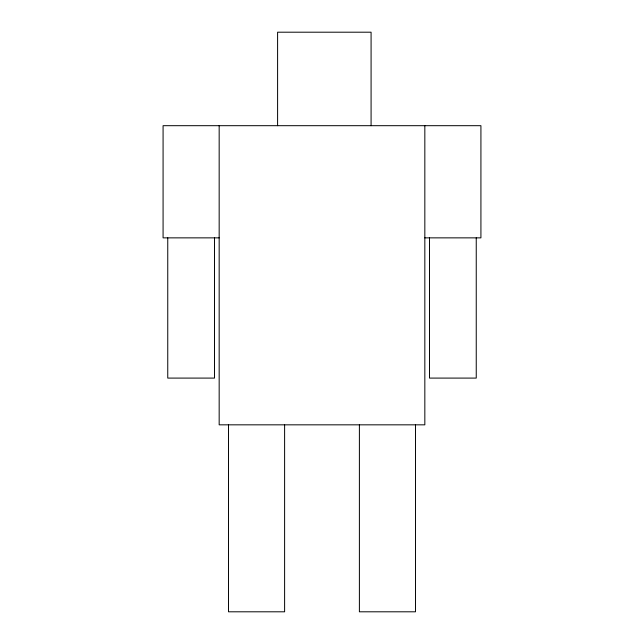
<?xml version="1.0" encoding="UTF-8"?>
<svg xmlns="http://www.w3.org/2000/svg" width="644" height="644" viewBox="0 0 644 644"><rect width="100%" height="100%" fill="white"/><g stroke="black" fill="none" stroke-linecap="round" stroke-linejoin="round"><path stroke-width="0.97" d="M219.169 237.861L163.077 237.861L163.077 125.685L480.923 125.685L480.923 237.861L424.831 237.861M476.246 237.861L476.246 378.092L429.508 378.092L429.508 237.861M424.831 125.685L424.831 424.831L219.169 424.831L219.169 125.685M415.485 424.831L415.485 611.8L359.392 611.8L359.392 424.831M371.081 125.685L371.081 32.2L277.596 32.2L277.596 125.685M284.608 424.831L284.608 611.8L228.515 611.8L228.515 424.831M214.492 237.861L214.492 378.092L167.754 378.092L167.754 237.861"/></g></svg>
